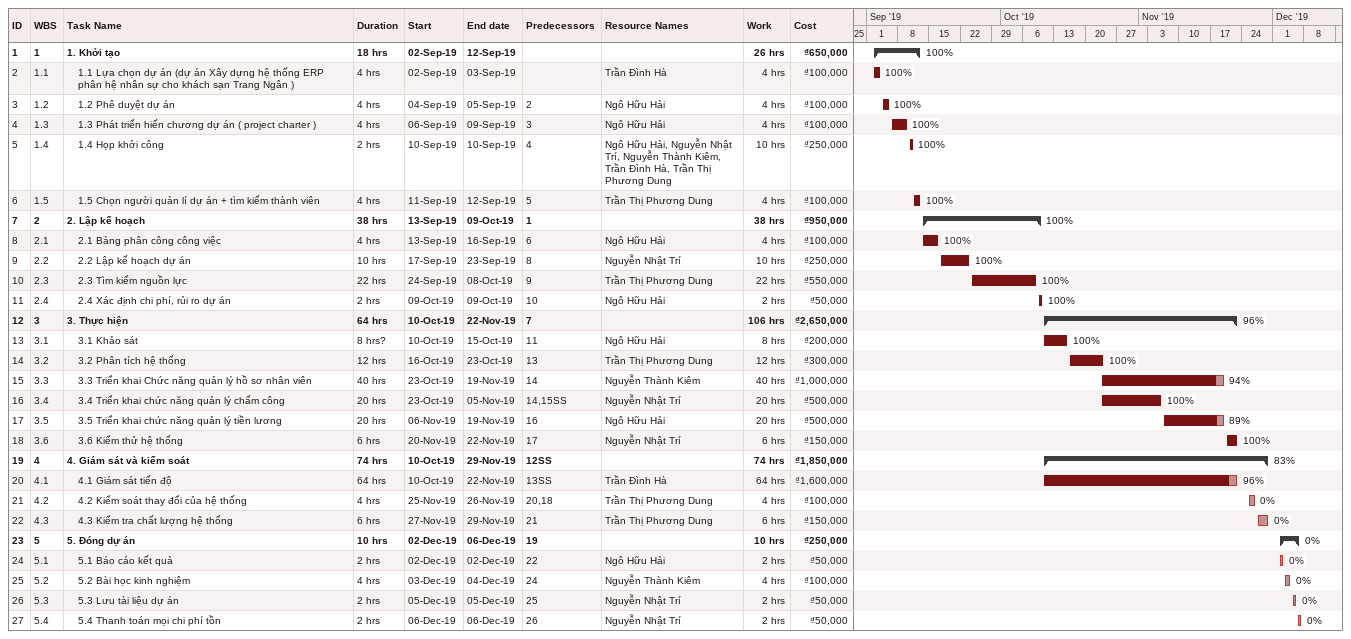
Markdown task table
| ID | WBS | Task | Duration | Start | Finish | Predecessors | Resources | % complete | Work (h) | Cost (₫) |
|---|---|---|---|---|---|---|---|---|---|---|
| 1 | 1 | **1. Khởi tạo** | 18h | 2019-09-02 | 2019-09-12 |  |  | 100 | 26 | 650000 |
| 2 | 1.1 | 1.1 Lựa chọn dự án (dự án Xây dựng hệ thống ERP phân hệ nhân sự cho khách sạn Trang Ngân ) | 4h | 2019-09-02 | 2019-09-03 |  | Trần Đình Hà | 100 | 4 | 100000 |
| 3 | 1.2 | 1.2 Phê duyệt dự án | 4h | 2019-09-04 | 2019-09-05 | 2 | Ngô Hữu Hải | 100 | 4 | 100000 |
| 4 | 1.3 | 1.3 Phát triển hiến chương dự án ( project charter ) | 4h | 2019-09-06 | 2019-09-09 | 3 | Ngô Hữu Hải | 100 | 4 | 100000 |
| 5 | 1.4 | 1.4 Họp khởi công | 2h | 2019-09-10 | 2019-09-10 | 4 | Ngô Hữu Hải, Nguyễn Nhật Trí, Nguyễn Thành Kiêm, Trần Đình Hà, Trần Thị Phương Dung | 100 | 10 | 250000 |
| 6 | 1.5 | 1.5 Chọn người quản lí dự án + tìm kiếm thành viên | 4h | 2019-09-11 | 2019-09-12 | 5 | Trần Thị Phương Dung | 100 | 4 | 100000 |
| 7 | 2 | **2. Lập kế hoạch** | 38h | 2019-09-13 | 2019-10-09 | 1 |  | 100 | 38 | 950000 |
| 8 | 2.1 | 2.1 Bảng phân công công việc | 4h | 2019-09-13 | 2019-09-16 | 6 | Ngô Hữu Hải | 100 | 4 | 100000 |
| 9 | 2.2 | 2.2 Lập kế hoạch dự án | 10h | 2019-09-17 | 2019-09-23 | 8 | Nguyễn Nhật Trí | 100 | 10 | 250000 |
| 10 | 2.3 | 2.3 Tìm kiếm nguồn lực | 22h | 2019-09-24 | 2019-10-08 | 9 | Trần Thị Phương Dung | 100 | 22 | 550000 |
| 11 | 2.4 | 2.4 Xác định chi phí, rủi ro dự án | 2h | 2019-10-09 | 2019-10-09 | 10 | Ngô Hữu Hải | 100 | 2 | 50000 |
| 12 | 3 | **3. Thực hiện** | 64h | 2019-10-10 | 2019-11-22 | 7 |  | 96 | 106 | 2650000 |
| 13 | 3.1 | 3.1 Khảo sát | 8h? | 2019-10-10 | 2019-10-15 | 11 | Ngô Hữu Hải | 100 | 8 | 200000 |
| 14 | 3.2 | 3.2 Phân tích hệ thống | 12h | 2019-10-16 | 2019-10-23 | 13 | Trần Thị Phương Dung | 100 | 12 | 300000 |
| 15 | 3.3 | 3.3 Triển khai Chức năng quản lý hồ sơ nhân viên | 40h | 2019-10-23 | 2019-11-19 | 14 | Nguyễn Thành Kiêm | 94 | 40 | 1000000 |
| 16 | 3.4 | 3.4 Triển khai chức năng quản lý chấm công | 20h | 2019-10-23 | 2019-11-05 | 14, 15SS | Nguyễn Nhật Trí | 100 | 20 | 500000 |
| 17 | 3.5 | 3.5 Triển khai chức năng quản lý tiền lương | 20h | 2019-11-06 | 2019-11-19 | 16 | Ngô Hữu Hải | 89 | 20 | 500000 |
| 18 | 3.6 | 3.6 Kiểm thử hệ thống | 6h | 2019-11-20 | 2019-11-22 | 17 | Nguyễn Nhật Trí | 100 | 6 | 150000 |
| 19 | 4 | **4. Giám sát và kiểm soát** | 74h | 2019-10-10 | 2019-11-29 | 12SS |  | 83 | 74 | 1850000 |
| 20 | 4.1 | 4.1 Giám sát tiến độ | 64h | 2019-10-10 | 2019-11-22 | 13SS | Trần Đình Hà | 96 | 64 | 1600000 |
| 21 | 4.2 | 4.2 Kiểm soát thay đổi của hệ thống | 4h | 2019-11-25 | 2019-11-26 | 20, 18 | Trần Thị Phương Dung | 0 | 4 | 100000 |
| 22 | 4.3 | 4.3 Kiểm tra chất lượng hệ thống | 6h | 2019-11-27 | 2019-11-29 | 21 | Trần Thị Phương Dung | 0 | 6 | 150000 |
| 23 | 5 | **5. Đóng dự án** | 10h | 2019-12-02 | 2019-12-06 | 19 |  | 0 | 10 | 250000 |
| 24 | 5.1 | 5.1 Báo cáo kết quả | 2h | 2019-12-02 | 2019-12-02 | 22 | Ngô Hữu Hải | 0 | 2 | 50000 |
| 25 | 5.2 | 5.2 Bài học kinh nghiệm | 4h | 2019-12-03 | 2019-12-04 | 24 | Nguyễn Thành Kiêm | 0 | 4 | 100000 |
| 26 | 5.3 | 5.3 Lưu tài liệu dự án | 2h | 2019-12-05 | 2019-12-05 | 25 | Nguyễn Nhật Trí | 0 | 2 | 50000 |
| 27 | 5.4 | 5.4 Thanh toán mọi chi phí tồn | 2h | 2019-12-06 | 2019-12-06 | 26 | Nguyễn Nhật Trí | 0 | 2 | 50000 |
